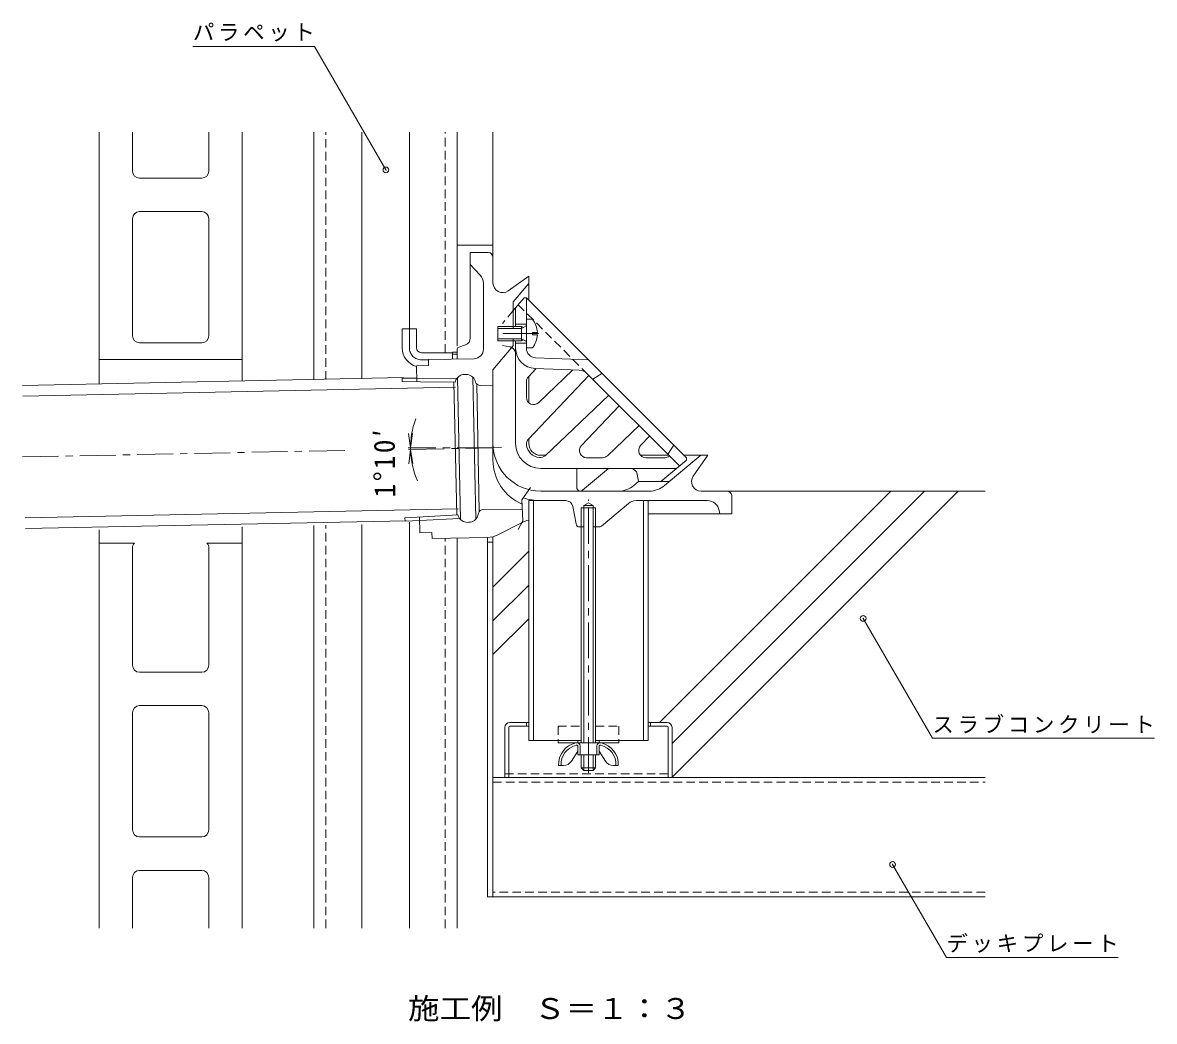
# Model space of a CAD drawing. Units: millimetres, scale not verified. Extents: x -626 to 748, y -582 to 489.
# Drawn here: x 174 to 648.1, y 70.6 to 489.1 of the extents above; entities that cross this region are included whole.
import ezdxf
from ezdxf.enums import TextEntityAlignment as Align

# ---------------------------------------------------------------- set-up
doc = ezdxf.new("R2010")
doc.units = ezdxf.units.MM
doc.header["$LTSCALE"] = 3
doc.header["$PDMODE"] = 32
doc.header["$PDSIZE"] = 2.4
doc.linetypes.add('CHAIN1', pattern=[8, 5, -1, 1, -1])
doc.linetypes.add('DASHED1', pattern=[1.8, 1.2, -0.6])
for name, color, linetype, lineweight in [('3-0', 4, 'Continuous', 9), ('3-2', 6, 'Continuous', 9), ('3-3', 4, 'Continuous', 9), ('3-4', 7, 'Continuous', 9), ('3-5', 7, 'Continuous', 9), ('3-6', 6, 'Continuous', 9), ('3-9', 7, 'Continuous', 9), ('3-A', 2, 'Continuous', 9), ('3-B', 3, 'Continuous', 9), ('3-C', 6, 'Continuous', 9), ('3-D', 7, 'Continuous', 9), ('3-F', 7, 'Continuous', 9)]:
    doc.layers.add(name, color=color, linetype=linetype, lineweight=lineweight)
doc.styles.add('ＭＳ ゴシック', font='')
doc.styles.get('ＭＳ ゴシック').set_extended_font_data('MS Gothic')

msp = doc.modelspace()

# ---------------------------------------------------------------- linework, layer by layer
at = {"layer": '3-0'}
for p, q in [((369.049, 392.763), (361.549, 392.763)), ((361.549, 356.864), (361.549, 392.763)), ((371.049, 390.763), (371.049, 379.944)), ((365.706, 383.305), (361.549, 387.763)), ((367.049, 352.248), (367.049, 379.895)), ((377.343, 376.667), (386.049, 382.763)), ((379.549, 372.016), (386.049, 379.763)), ((386.049, 382.763), (386.049, 372.763)), ((379.549, 372.016), (379.549, 360.893)), ((333.049, 352.763), (333.049, 360.763)), ((339.049, 360.763), (333.049, 360.763)), ((339.049, 352.763), (339.049, 360.763)), ((379.549, 354.309), (379.549, 356.633)), ((354.049, 350.938), (356.049, 350.938)), ((354.049, 348.063), (354.049, 350.938)), ((356.049, 352.412), (356.049, 348.104)), ((359.574, 354.045), (356.378, 352.882)), ((341.049, 350.763), (354.049, 350.763)), ((363.13, 348.248), (343.997, 347.859)), ((343.997, 347.859), (344.048, 345.359)), ((354.049, 350.123), (356.049, 350.123)), ((339.049, 345.257), (344.048, 345.359)), ((339.049, 345.257), (339.185, 338.587)), ((359.718, 341.677), (359.082, 341.665)), ((339.155, 340.066), (355.835, 339.884)), ((340.664, 338.571), (355.213, 338.412)), ((355.849, 282.744), (354.715, 338.418)), ((355.213, 338.412), (355.325, 338.792)), ((357.387, 280.896), (356.177, 340.327)), ((363.886, 281.028), (362.675, 340.459)), ((363.776, 338.407), (363.589, 338.96)), ((365.322, 284.161), (364.233, 337.658)), ((365.711, 337.049), (371.049, 337.157)), ((386.049, 340.869), (386.049, 329.757)), ((386.049, 314.728), (386.049, 312.763)), ((391.049, 307.763), (393.015, 307.763)), ((432.849, 307.763), (444.685, 307.763)), ((442.961, 295.102), (458.049, 307.763)), ((451.049, 307.763), (461.049, 307.763)), ((454.953, 299.057), (461.049, 307.763)), ((406.173, 302.263), (406.173, 294.229)), ((419.494, 302.263), (408.581, 293.106)), ((430.07, 295.102), (432.049, 296.763)), ((443.848, 296.763), (432.049, 296.763)), ((436.533, 292.763), (391.049, 292.763)), ((469.049, 292.763), (458.23, 292.763)), ((471.049, 290.763), (471.049, 283.263)), ((383.337, 285.246), (366.92, 284.999)), ((401.545, 288.763), (391.049, 288.763)), ((404.497, 286.299), (405.825, 278.994)), ((409.049, 286.763), (413.049, 286.763)), ((413.049, 286.763), (411.049, 287.918)), ((413.049, 285.763), (413.049, 286.763)), ((416.467, 278.114), (427.764, 287.593)), ((430.978, 288.763), (460.876, 288.763)), ((465.795, 284.657), (466.049, 283.263)), ((340.338, 281.942), (340.474, 275.272)), ((340.368, 280.464), (357.027, 281.324)), ((360.981, 279.69), (360.344, 279.677)), ((365.031, 283.563), (364.737, 282.563)), ((436.049, 283.263), (471.049, 283.263)), ((340.474, 275.272), (345.473, 275.374)), ((345.473, 275.374), (345.524, 272.874)), ((383.012, 279.473), (373.088, 274.43)), ((409.049, 277.763), (407.301, 277.763)), ((415.503, 277.763), (413.049, 277.763)), ((368.762, 273.347), (345.524, 272.874))]:
    msp.add_line(p, q, dxfattribs=at)
at = {"layer": '3-0', "linetype": 'CHAIN1'}
for p, q in [((336.049, 352.763), (336.049, 363.763)), ((390.146, 358.763), (372.293, 358.763)), ((341.049, 347.763), (343.999, 347.763)), ((174.038, 307.071), (310.952, 309.859)), ((371.049, 310.902), (335.559, 310.902)), ((335.616, 310.18), (374.993, 310.982)), ((411.049, 174.707), (411.049, 289.265))]:
    msp.add_line(p, q, dxfattribs=at)
at = {"layer": '3-0'}
for points in [[(379.198, 353.344), (371.049, 343.633), (371.049, 305.763)], [(409.049, 285.763), (409.049, 286.763), (411.049, 287.918)], [(341.815, 282.019), (356.347, 282.769), (356.473, 282.395)]]:
    msp.add_lwpolyline(points, dxfattribs=at)
for centre, radius, start, end in [((369.049, 390.763), 2, 0, 90), ((362.049, 379.895), 5, 0, 42.99986), ((375.049, 379.944), 4, 180, 305.00014), ((358.549, 356.864), 3, 289.98294, 0), ((341.049, 352.763), 8, 180, 255.55847), ((341.049, 352.763), 2, 180, 270), ((356.549, 352.412), 0.5, 109.98456, 180), ((363.049, 352.248), 4, 271.16647, 0), ((378.049, 354.309), 1.5, 319.99997, 0), ((359.163, 337.665), 4, 91.16684, 163.64136), ((359.8, 337.678), 4, 18.69215, 91.16684), ((365.67, 339.048), 2, 198.69283, 271.16682), ((391.049, 312.763), 20, 180, 270), ((391.049, 312.763), 5, 180, 270), ((391.049, 305.763), 20, 180, 247.07698), ((458.23, 296.763), 4, 145.00002, 270), ((407.639, 294.229), 1.466, 180, 309.99991), ((423.642, 302.763), 10, 270, 310.00006), ((436.533, 302.763), 10, 270, 310.00006), ((443.848, 299.763), 3, 270, 310.00003), ((391.049, 312.763), 24, 252.28256, 270), ((469.049, 290.763), 2, 0, 90), ((366.95, 282.999), 2, 90.86162, 163.64044), ((401.545, 285.763), 3, 10.30653, 90), ((430.978, 283.763), 5, 90, 129.99995), ((460.876, 283.763), 5, 10.30489, 90), ((360.262, 283.677), 4, 198.69232, 271.16684), ((360.899, 283.69), 4, 271.16684, 343.64085), ((389.807, 266.101), 15, 104.51155, 116.93805), ((407.301, 279.263), 1.5, 190.30505, 270), ((415.503, 279.263), 1.5, 270, 310.00034), ((368.558, 283.345), 10, 271.16655, 296.9379)]:
    msp.add_arc(centre, radius, start, end, dxfattribs=at)
at = {"layer": '3-0', "linetype": 'CHAIN1'}
msp.add_arc((341.049, 352.763), 5, 180, 270, dxfattribs=at)
at = {"layer": '3-2'}
for p, q in [((384.049, 373.763), (379.549, 368.4)), ((385.049, 373.763), (384.049, 373.763)), ((385.049, 373.763), (452.049, 306.763)), ((385.049, 352.612), (385.049, 373.763)), ((380.549, 369.592), (380.549, 361.763)), ((380.549, 362.763), (385.049, 362.763)), ((380.549, 355.763), (380.549, 312.763)), ((380.549, 354.763), (385.049, 354.763)), ((388.895, 348.615), (411.049, 347.763)), ((385.873, 340.683), (389.118, 344.103)), ((407.156, 343.409), (388.722, 344.118)), ((390.114, 329.816), (404.544, 343.51)), ((410.499, 341.948), (449.132, 303.315)), ((412.817, 339.631), (416.706, 342.106)), ((385.049, 338.618), (385.049, 331.993)), ((411.208, 341.24), (385.885, 314.556)), ((419.526, 332.921), (392.842, 307.599)), ((408.103, 311.828), (423.936, 328.512)), ((418.969, 307.587), (432.254, 320.193)), ((432.909, 311.828), (436.663, 315.784)), ((446.746, 312.066), (444.271, 308.177)), ((416.904, 306.763), (410.279, 306.763)), ((443.044, 306.763), (435.085, 306.763)), ((452.049, 305.763), (441.323, 296.763)), ((452.049, 306.763), (452.049, 305.763)), ((447.878, 302.263), (391.049, 302.263)), ((431.497, 299.799), (432.049, 296.763))]:
    msp.add_line(p, q, dxfattribs=at)
at = {"layer": '3-2', "linetype": 'DASHED1'}
for p, q in [((381.602, 370.846), (410.499, 341.948)), ((379.549, 368.4), (375.049, 363.037)), ((378.085, 353.21), (375.044, 353.763))]:
    msp.add_line(p, q, dxfattribs=at)
msp.add_arc((377.549, 350.259), 3, 63.89326, 79.70404, dxfattribs=at)
at = {"layer": '3-2'}
for centre, radius, start, end in [((377.549, 350.259), 3, 0, 63.89326), ((389.049, 352.612), 8.5, 180, 267.79736), ((389.049, 352.612), 4, 180, 267.79758), ((406.964, 338.413), 5, 44.99989, 87.79738), ((388.049, 338.618), 3, 136.49954, 179.99966), ((388.049, 331.993), 3, 180.00034, 313.49998), ((388.061, 312.491), 3, 136.50002, 185.20398), ((391.049, 312.763), 10.5, 180, 270), ((391.049, 312.763), 6, 185.20395, 264.79732), ((410.279, 309.763), 3, 136.50002, 269.99966), ((435.085, 309.763), 3, 136.50002, 270), ((390.777, 309.775), 3, 264.79729, 313.49998), ((416.904, 309.763), 3, 270.00034, 313.50046), ((443.044, 309.763), 3, 270, 310.13972), ((428.545, 299.263), 3, 10.30553, 90)]:
    msp.add_arc(centre, radius, start, end, dxfattribs=at)
at = {"layer": '3-3', "linetype": 'DASHED1'}
for p, q in [((398.299, 194.263), (398.299, 188.263)), ((398.299, 194.263), (408.049, 194.263)), ((414.049, 194.263), (423.799, 194.263)), ((423.799, 194.263), (423.799, 188.263))]:
    msp.add_line(p, q, dxfattribs=at)
at = {"layer": '3-3'}
for p, q in [((398.299, 188.263), (398.299, 187.263)), ((398.299, 187.263), (423.799, 187.263)), ((406.549, 188.263), (406.549, 187.263)), ((415.549, 188.263), (415.549, 187.263)), ((423.799, 188.263), (423.799, 187.263))]:
    msp.add_line(p, q, dxfattribs=at)
at = {"layer": '3-4'}
for p, q in [((336.512, 310.902), (335.729, 316.85)), ((336.512, 310.902), (337.296, 316.85)), ((336.52, 310.199), (335.858, 304.235)), ((336.52, 310.199), (337.424, 304.267))]:
    msp.add_line(p, q, dxfattribs=at)
msp.add_arc((371.05, 310.902), 34.538, 159.47813, 203.50938, dxfattribs=at)
at = {"layer": '3-5'}
for p, q in [((296.337, 479.087), (245.337, 479.087)), ((326.226, 427.317), (296.337, 479.087)), ((526.114, 239.439), (555.081, 189.266)), ((555.081, 189.266), (648.081, 189.266)), ((538.452, 136.313), (560.978, 97.297)), ((560.978, 97.297), (632.978, 97.297))]:
    msp.add_line(p, q, dxfattribs=at)
for p in [(326.226, 427.317), (526.114, 239.439), (538.452, 136.313)]:
    msp.add_point(p, dxfattribs=at)
at = {"layer": '3-6'}
for p, q in [((388.049, 188.263), (388.049, 288.763)), ((434.049, 288.763), (434.049, 188.263)), ((436.049, 288.763), (436.049, 188.263)), ((386.049, 188.263), (408.049, 188.263)), ((414.049, 188.263), (436.049, 188.263))]:
    msp.add_line(p, q, dxfattribs=at)
msp.add_lwpolyline([(386.049, 188.263), (386.049, 288.763), (391.049, 288.763)], dxfattribs=at)
at = {"layer": '3-9'}
for p, q in [((206.049, 337.548), (206.049, 443.111)), ((220.049, 426.863), (220.049, 443.111)), ((252.049, 426.863), (252.049, 443.111)), ((266.049, 338.77), (266.049, 443.111)), ((296.049, 339.381), (296.049, 443.111)), ((316.049, 339.788), (316.049, 443.111)), ((336.049, 363.066), (336.049, 443.111)), ((356.049, 353.647), (356.049, 443.111)), ((371.049, 390.763), (371.049, 443.111)), ((223.049, 423.864), (249.049, 423.864)), ((249.049, 409.864), (223.049, 409.864)), ((220.049, 357.864), (220.049, 406.864)), ((252.049, 357.864), (252.049, 406.864)), ((371.049, 395.763), (356.049, 395.763)), ((223.049, 354.864), (249.049, 354.864)), ((206.049, 347.864), (266.049, 347.864)), ((537.685, 292.763), (440.784, 195.863)), ((551.826, 292.763), (446.049, 186.985)), ((565.968, 292.763), (446.049, 172.843)), ((469.049, 292.763), (577.184, 292.763)), ((336.049, 109.636), (336.049, 279.742)), ((206.049, 109.636), (206.049, 276.546)), ((266.049, 109.636), (266.049, 277.768)), ((296.049, 109.636), (296.049, 278.379)), ((316.049, 109.636), (316.049, 278.786)), ((206.049, 270.935), (220.878, 270.935)), ((251.219, 270.935), (266.049, 270.935)), ((356.049, 273.089), (356.049, 109.636)), ((368.749, 273.347), (368.749, 122.763)), ((368.749, 271.407), (371.049, 271.407)), ((371.049, 273.631), (371.049, 122.763)), ((220.049, 219.864), (220.049, 268.864)), ((252.049, 219.864), (252.049, 268.864)), ((386.049, 267.544), (371.049, 252.544)), ((386.049, 253.402), (371.049, 238.402)), ((386.049, 239.259), (371.049, 224.26)), ((223.049, 216.864), (249.049, 216.864)), ((220.049, 150.864), (220.049, 199.864)), ((249.049, 202.864), (223.049, 202.864)), ((252.049, 150.864), (252.049, 199.864)), ((376.049, 172.763), (371.049, 172.763)), ((446.049, 172.763), (577.184, 172.763)), ((223.049, 147.864), (249.049, 147.864)), ((249.049, 133.864), (223.049, 133.864)), ((220.049, 109.636), (220.049, 130.864)), ((252.049, 109.636), (252.049, 130.864)), ((577.184, 122.763), (368.749, 122.763))]:
    msp.add_line(p, q, dxfattribs=at)
at = {"layer": '3-9', "linetype": 'DASHED1'}
for p, q in [((301.049, 339.483), (301.049, 443.111)), ((351.049, 350.763), (351.049, 443.111)), ((301.049, 109.636), (301.049, 278.481)), ((351.049, 109.636), (351.049, 272.987)), ((371.049, 170.763), (577.184, 170.763)), ((577.184, 124.763), (371.049, 124.763))]:
    msp.add_line(p, q, dxfattribs=at)
at = {"layer": '3-9'}
for centre, start, end in [((223.049, 426.863), 180, 270), ((249.049, 426.863), 270, 0), ((223.049, 406.864), 90, 180), ((249.049, 406.864), 0, 90), ((223.049, 357.864), 180, 270), ((249.049, 357.864), 270, 0), ((223.049, 268.864), 136.34706, 180), ((249.049, 268.864), 0, 43.65294), ((223.049, 219.864), 180, 270), ((249.049, 219.864), 270, 0), ((223.049, 199.864), 90, 180), ((249.049, 199.864), 0, 90), ((223.049, 150.864), 180, 270), ((249.049, 150.864), 270, 0), ((223.049, 130.864), 90, 180), ((249.049, 130.864), 0, 90)]:
    msp.add_arc(centre, 3, start, end, dxfattribs=at)
at = {"layer": '3-A'}
for p, q in [((373.049, 361.763), (373.049, 355.763)), ((383.049, 361.763), (373.049, 361.763)), ((383.049, 360.893), (373.049, 360.893)), ((383.049, 360.893), (384.921, 361.945)), ((383.049, 361.763), (383.813, 361.322)), ((383.049, 361.763), (383.049, 355.763)), ((387.649, 364.763), (385.049, 364.763)), ((383.049, 356.633), (373.049, 356.633)), ((383.049, 355.763), (373.049, 355.763)), ((383.049, 356.633), (384.921, 355.581)), ((383.049, 355.763), (383.813, 356.204)), ((387.649, 358.284), (387.649, 359.242)), ((389.638, 359.242), (387.649, 359.242)), ((389.638, 358.284), (387.649, 358.284)), ((387.649, 352.763), (385.049, 352.763)), ((408.049, 285.763), (414.049, 285.763)), ((408.049, 285.763), (408.049, 187.263)), ((409.049, 285.763), (409.049, 187.263)), ((413.049, 285.763), (413.049, 187.263)), ((414.049, 285.763), (414.049, 187.263)), ((406.349, 186.263), (405.863, 186.263)), ((406.549, 182.263), (406.549, 186.063)), ((407.549, 186.063), (407.549, 182.263)), ((414.549, 186.063), (414.549, 182.263)), ((415.549, 182.263), (415.549, 186.063)), ((415.749, 186.263), (416.234, 186.263)), ((403.945, 179.63), (406.549, 183.763)), ((406.549, 182.263), (415.549, 182.263)), ((408.049, 182.263), (408.049, 176.763)), ((409.049, 182.263), (409.049, 175.763)), ((413.049, 182.263), (413.049, 175.763)), ((414.049, 182.263), (414.049, 176.763)), ((418.153, 179.63), (415.549, 183.763)), ((400.561, 177.763), (398.549, 177.763)), ((408.049, 176.763), (414.049, 176.763)), ((421.537, 177.763), (423.549, 177.763))]:
    msp.add_line(p, q, dxfattribs=at)
msp.add_lwpolyline([(408.049, 176.763), (409.049, 175.763), (413.049, 175.763), (414.049, 176.763)], dxfattribs=at)
for centre, radius, start, end in [((384.799, 362.163), 0.25, 299.32918, 0), ((379.649, 358.763), 10, 2.74562, 36.86987), ((384.799, 355.363), 0.25, 0, 60.67082), ((379.649, 358.763), 10, 323.13013, 357.25438), ((407.785, 178.241), 9.248, 102.71823, 182.96507), ((407.785, 178.241), 8.248, 103.47058, 182.96507), ((406.349, 186.063), 1.2, 0, 90), ((406.349, 186.063), 0.2, 0, 90), ((415.749, 186.063), 1.2, 90, 180), ((415.749, 186.063), 0.2, 90, 180), ((414.313, 178.241), 8.248, 357.03493, 76.52942), ((414.313, 178.241), 9.248, 357.03493, 77.28177), ((400.561, 181.763), 4, 270, 327.78351), ((421.537, 181.763), 4, 212.21649, 270)]:
    msp.add_arc(centre, radius, start, end, dxfattribs=at)
at = {"layer": '3-B'}
for p, q in [((378.149, 195.863), (386.049, 195.863)), ((385.049, 194.263), (385.049, 195.863)), ((436.049, 195.863), (443.949, 195.863)), ((437.049, 195.863), (437.049, 194.263)), ((376.049, 193.763), (376.049, 172.763)), ((377.649, 193.763), (377.649, 172.763)), ((378.149, 194.263), (386.049, 194.263)), ((436.049, 194.263), (443.949, 194.263)), ((444.449, 193.763), (444.449, 172.763)), ((446.049, 193.763), (446.049, 172.763)), ((376.049, 172.763), (446.049, 172.763))]:
    msp.add_line(p, q, dxfattribs=at)
at = {"layer": '3-B', "linetype": 'DASHED1'}
msp.add_line((376.049, 174.363), (446.049, 174.363), dxfattribs=at)
at = {"layer": '3-B'}
for centre, radius, start, end in [((378.149, 193.763), 2.1, 90, 180), ((443.949, 193.763), 2.1, 0, 90), ((378.149, 193.763), 0.5, 90, 180), ((443.949, 193.763), 0.5, 0, 90)]:
    msp.add_arc(centre, radius, start, end, dxfattribs=at)
at = {"layer": '3-C'}
for p, q in [((174.038, 337.077), (333.601, 340.327)), ((340.664, 338.571), (332.961, 338.655)), ((174.13, 332.578), (355.387, 336.269)), ((175.168, 281.589), (356.426, 285.28)), ((175.26, 277.089), (334.823, 280.339)), ((341.815, 282.019), (334.122, 281.621)), ((334.198, 280.145), (334.122, 281.621)), ((340.368, 280.464), (334.198, 280.145))]:
    msp.add_line(p, q, dxfattribs=at)
msp.add_lwpolyline([(339.155, 340.066), (332.977, 340.133), (332.961, 338.655)], dxfattribs=at)
at = {"layer": '3-D'}
msp.add_lwpolyline([(386.778, 294.312), (383.194, 289.099), (383.52, 280.303), (381.565, 276.611)], dxfattribs=at)

# ---------------------------------------------------------------- texts
at = {"layer": '3-4', "color": 2, "insert": (330.271, 290.166), "char_height": 8.798, "attachment_point": 7, "rotation": 90.583, "style": 'ＭＳ ゴシック'}
msp.add_mtext('\\T1.19;\\W0.95;1°10′', dxfattribs=at)
at = {"layer": '3-5', "char_height": 6.598, "attachment_point": 7, "style": 'ＭＳ ゴシック'}
for s, insert in [('\\T1.17;パラペット', (245.337, 481.087)), ('\\T1.17;スラブコンクリート', (555.081, 191.266)), ('\\T1.17;デッキプレート', (560.978, 99.297))]:
    msp.add_mtext(s, dxfattribs=dict(at, insert=insert))
at = {"layer": '3-F', "color": 2, "style": 'ＭＳ ゴシック', "width": 1.1}
msp.add_text('施工例\u3000Ｓ＝１：３', height=8.798, dxfattribs=at).set_placement((335.464, 68.929), align=Align.BOTTOM_LEFT)

doc.saveas('drawing.dxf')
